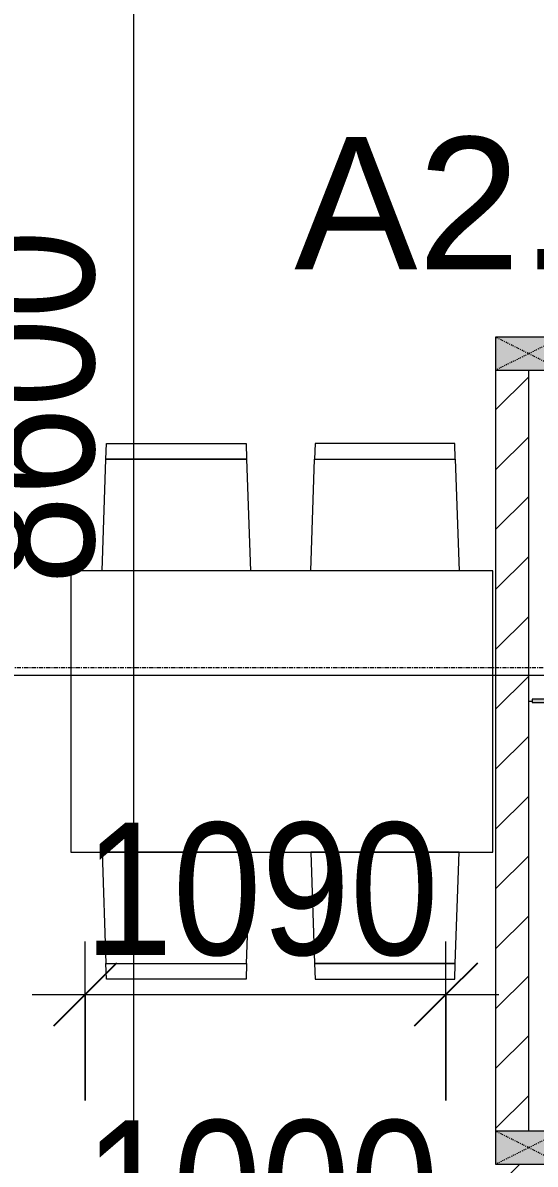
# Model space of a CAD drawing. Header units: millimetres. Extents: x 1591 to 240306, y -15958 to 82755.
# Drawn here: x 112626 to 114173, y 37737 to 41187 of the extents above; entities that cross this region are included whole.
import ezdxf

# ---------------------------------------------------------------- set-up
doc = ezdxf.new("R2010")
doc.units = ezdxf.units.MM
doc.linetypes.add('Dash', pattern=[6, 3, -3])
doc.linetypes.add('Grid Line', pattern=[22.225, 12.7, -3.175, 3.175, -3.175])
for name, color, linetype, lineweight in [('0-1', 7, 'Continuous', 5), ('A-ANNO-DIMS', 211, 'Continuous', 9), ('A-ANNO-DIMS-160', 211, 'Continuous', 9), ('A-AREA-IDEN', 2, 'Continuous', 9), ('A-FLOR-2', 9, 'Continuous', 9), ('A-GLAZ-CURT', 52, 'Continuous', 9), ('A-GLAZ-CURT-1', 254, 'Continuous', 9), ('A-GLAZ-CURT-2', 9, 'Continuous', 9), ('A-WALL-1', 253, 'Continuous', 18), ('A-WALL-PATT-1', 10, 'Continuous', 9), ('I-FURN-1', 254, 'Continuous', 9), ('S-COLS', 52, 'Continuous', 9), ('S-COLS-3', 254, 'Continuous', 9), ('S-COLS-4', 253, 'Continuous', 18), ('S-COLS-HDLN-1', 9, 'Dash', 9), ('S-GRID-1', 1, 'Grid Line', 9)]:
    doc.layers.add(name, color=color, linetype=linetype, lineweight=lineweight)
doc.styles.add('Arial_6', font='arial_0.ttf', dxfattribs={"height": 400})
doc.styles.add('UTM Avo', font='UTM Avo.ttf', dxfattribs={"width": 0.9, "height": 400})
doc.dimstyles.new('1_Dim_chi_tiet_2_5', dxfattribs={"dimscale": 304.8, "dimtxt": 399.720379, "dimasz": 0.629921, "dimexe": 0.524934, "dimexo": 0.0625, "dimgap": 0.052493, "dimtad": 1, "dimdec": 0, "dimrnd": 5, "dimzin": 0, "dimdsep": 46, "dimtxsty": 'UTM Avo', "dimblk1": 'OBLIQUE', "dimblk2": 'OBLIQUE', "dimsah": 1, "dimcen": 0.09, "dimdle": 0.524934, "dimazin": 0, "dimtfac": 1, "dimtdec": 4, "dimtix": 1, "dimtmove": 0, "dimatfit": 3, "dimfxl": 1.049869, "dimfxlon": 1, "dimtvp": 1, "dimtolj": 1, "dimtzin": 0, "dimarcsym": 2})
doc.dimstyles.new('1_Dim_chi_tiet_2_5_1', dxfattribs={"dimscale": 304.8, "dimtxt": 399.720379, "dimasz": 0.629921, "dimexe": 0.524934, "dimexo": 0.0625, "dimgap": 0.052493, "dimtad": 1, "dimdec": 0, "dimrnd": 5, "dimzin": 0, "dimdsep": 46, "dimtxsty": 'UTM Avo', "dimblk1": 'OBLIQUE', "dimblk2": 'OBLIQUE', "dimsah": 1, "dimcen": 0.09, "dimdle": 0.524934, "dimazin": 0, "dimtfac": 1, "dimtdec": 4, "dimtix": 1, "dimtmove": 0, "dimatfit": 3, "dimfxl": 1.049869, "dimfxlon": 1, "dimtvp": 1, "dimtolj": 1, "dimtzin": 0, "dimarcsym": 2})

# ---------------------------------------------------------------- blocks, each defined once
blk = doc.blocks.new('System Panel - Glazed-901200-TKCS_MB TẦNG 3-4')
at = {"layer": 'A-GLAZ-CURT'}
blk.add_hatch(color=256, dxfattribs=at).paths.add_polyline_path([(-220.1, 5), (-220.1, -5), (220.1, -5), (220.1, 5), (-64.4, 5)])
at = {"layer": 'A-GLAZ-CURT-2'}
for p, q in [((220.1, 5), (-220.1, 5)), ((-220.1, 5), (-220.1, -5)), ((220.1, -5), (220.1, 5)), ((-220.1, -5), (220.1, -5))]:
    blk.add_line(p, q, dxfattribs=at)
blk = doc.blocks.new('G1_SOF - BO TRU - 100x200-745959-TKCS_MB TẦNG 3-4')
at = {"layer": 'S-COLS'}
blk.add_hatch(color=256, dxfattribs=at).paths.add_polyline_path([(-50, 100), (-50, -100), (50, -100), (50, 100)])
at = {"layer": 'S-COLS-4'}
for p, q in [((50, 100), (-50, 100)), ((-50, 100), (-50, -100)), ((50, -100), (50, 100)), ((-50, -100), (50, -100))]:
    blk.add_line(p, q, dxfattribs=at)
at = {"layer": 'S-COLS-HDLN-1'}
for p, q in [((50, 100), (-50, -100)), ((-50, 100), (50, -100))]:
    blk.add_line(p, q, dxfattribs=at)
blk = doc.blocks.new('RES_BAN AN 1 - RES_BAN AN 1-901196-TKCS_MB TẦNG 3-4')
at = {"layer": 'I-FURN-1'}
for p, q in [((-425, 0), (-425, -1275)), ((425, 0), (-425, 0)), ((425, -1275), (425, 0)), ((-761.9, -113.5), (-425, -102.3)), ((-425, -102.3), (-425, -549.7)), ((425, -102.3), (425, -549.7)), ((761.9, -113.5), (425, -102.3)), ((-761.9, -113.5), (-809.6, -115.1)), ((-809.6, -115.1), (-809.6, -536.9)), ((-761.9, -538.5), (-761.9, -113.5)), ((-761.9, -538.5), (-761.9, -113.5)), ((761.9, -538.5), (761.9, -113.5)), ((761.9, -113.5), (761.9, -538.5)), ((809.6, -115.1), (761.9, -113.5)), ((809.6, -536.9), (809.6, -115.1)), ((-809.6, -536.9), (-761.9, -538.5)), ((-425, -549.7), (-761.9, -538.5)), ((425, -549.7), (761.9, -538.5)), ((761.9, -538.5), (809.6, -536.9)), ((-809.6, -745.3), (-761.9, -743.8)), ((-809.6, -1167.2), (-809.6, -745.3)), ((-761.9, -743.8), (-425, -732.5)), ((-761.9, -1168.8), (-761.9, -743.8)), ((-761.9, -743.8), (-761.9, -1168.8)), ((-425, -732.5), (-425, -1180)), ((425, -732.5), (425, -1180)), ((761.9, -743.8), (425, -732.5)), ((761.9, -743.8), (809.6, -745.3)), ((761.9, -1168.8), (761.9, -743.8)), ((761.9, -1168.8), (761.9, -743.8)), ((809.6, -745.3), (809.6, -1167.2)), ((-761.9, -1168.8), (-809.6, -1167.2)), ((-425, -1180), (-761.9, -1168.8)), ((425, -1180), (761.9, -1168.8)), ((809.6, -1167.2), (761.9, -1168.8)), ((-425, -1275), (425, -1275))]:
    blk.add_line(p, q, dxfattribs=at)
blk = doc.blocks.new('NCV_TKTC_TANG 3 - 4_rvt-2-TKCS_MB TẦNG 3-4')
at = {"layer": 'A-WALL-PATT-1'}
h = blk.add_hatch(dxfattribs=at)
h.set_pattern_fill('FP_1', color=256, style=0, pattern_type=2)
h.set_pattern_definition([(45, (0, 0), (-90.50967, 90.50967), [])])
h.paths.add_polyline_path([(103052.6, 35737.4), (103152.6, 35737.4), (103152.6, 37736.9), (103052.6, 37736.9), (103052.6, 35786.5)])
h.paths.add_polyline_path([(103152.6, 37836.9), (103152.6, 40136.9), (103052.6, 40136.9), (103052.6, 37836.9)])
at = {"layer": 'A-FLOR-2'}
blk.add_line((103152.6, 39136.9), (103162.6, 39136.9), dxfattribs=at)
at = {"layer": 'A-WALL-1'}
for p, q in [((103052.6, 40136.9), (103052.6, 37836.9)), ((103152.6, 37836.9), (103152.6, 40136.9))]:
    blk.add_line(p, q, dxfattribs=at)
at = {"layer": 'A-GLAZ-CURT-1'}
blk.add_blockref('System Panel - Glazed-901200-TKCS_MB TẦNG 3-4', (103382.7, 39137.4), dxfattribs=at)
at = {"layer": 'I-FURN-1', "rotation": 269.9999999999999}
blk.add_blockref('RES_BAN AN 1 - RES_BAN AN 1-901196-TKCS_MB TẦNG 3-4', (103044.3, 39105.7), dxfattribs=at)
at = {"layer": 'S-COLS-3', "rotation": 269.9999999999993}
for p in [(103152.6, 40186.9), (103152.6, 37786.9)]:
    blk.add_blockref('G1_SOF - BO TRU - 100x200-745959-TKCS_MB TẦNG 3-4', p, dxfattribs=at)
blk = doc.blocks.new('DIMBLOCK115-TKCS_MB TẦNG 3-4')
at = {"layer": 'A-ANNO-DIMS-160'}
for p, q in [((112813.9, 37930), (112813.9, 38410)), ((113903.9, 37930), (113903.9, 38410)), ((112653.9, 38250), (114063.9, 38250)), ((112813.9, 38250), (112813.9, 37930)), ((113903.9, 38250), (113903.9, 37930))]:
    blk.add_line(p, q, dxfattribs=at)
at = {"layer": 'A-ANNO-DIMS-160', "lineweight": 25}
for p, q in [((112813.9, 38250), (112909.9, 38346)), ((113903.9, 38250), (113999.9, 38346)), ((112813.9, 38250), (112717.9, 38154)), ((113903.9, 38250), (113807.9, 38154))]:
    blk.add_line(p, q, dxfattribs=at)
at = {"layer": 'A-ANNO-DIMS-160', "color": 0, "insert": (112811.1, 38769.6), "char_height": 400, "width": 1314.636, "attachment_point": 1, "line_spacing_factor": 1.110334, "style": 'UTM Avo'}
blk.add_mtext('1090', dxfattribs=at)
blk = doc.blocks.new('_Oblique')
at = {"color": 0, "linetype": 'ByBlock', "lineweight": -2}
blk.add_line((-0.5, -0.5), (0.5, 0.5), dxfattribs=at)
blk = doc.blocks.new('DIMBLOCK140-TKCS_MB TẦNG 3-4')
at = {"layer": 'A-ANNO-DIMS-160'}
for p, q in [((112858.9, 37030.3), (112858.9, 37510.3)), ((113858.9, 37030.3), (113858.9, 37510.3)), ((112698.9, 37350.3), (114018.9, 37350.3)), ((112858.9, 37350.3), (112858.9, 37030.3)), ((113858.9, 37350.3), (113858.9, 37030.3))]:
    blk.add_line(p, q, dxfattribs=at)
at = {"layer": 'A-ANNO-DIMS-160', "lineweight": 25}
for p, q in [((112858.9, 37350.3), (112954.9, 37446.3)), ((113858.9, 37350.3), (113954.9, 37446.3)), ((112858.9, 37350.3), (112762.9, 37254.3)), ((113858.9, 37350.3), (113762.9, 37254.3))]:
    blk.add_line(p, q, dxfattribs=at)
at = {"layer": 'A-ANNO-DIMS-160', "color": 0, "insert": (112811.1, 37869.9), "char_height": 400, "width": 1314.636, "attachment_point": 1, "line_spacing_factor": 1.110334, "style": 'UTM Avo'}
blk.add_mtext('1000', dxfattribs=at)
blk = doc.blocks.new('DIMBLOCK228-TKCS_MB TẦNG 3-4')
at = {"layer": 'A-ANNO-DIMS-160'}
for p, q in [((112813.9, 37930), (112813.9, 38410)), ((113903.9, 37930), (113903.9, 38410)), ((112653.9, 38250), (114063.9, 38250)), ((112813.9, 38250), (112813.9, 37930)), ((113903.9, 38250), (113903.9, 37930))]:
    blk.add_line(p, q, dxfattribs=at)
at = {"layer": 'A-ANNO-DIMS-160', "lineweight": 25}
for p, q in [((112813.9, 38250), (112909.9, 38346)), ((113903.9, 38250), (113999.9, 38346)), ((112813.9, 38250), (112717.9, 38154)), ((113903.9, 38250), (113807.9, 38154))]:
    blk.add_line(p, q, dxfattribs=at)
at = {"layer": 'A-ANNO-DIMS-160', "color": 0, "insert": (112811.1, 38769.6), "char_height": 400, "width": 1314.636, "attachment_point": 1, "line_spacing_factor": 1.110334, "style": 'UTM Avo'}
blk.add_mtext('1090', dxfattribs=at)
blk = doc.blocks.new('DIMBLOCK254-TKCS_MB TẦNG 3-4')
at = {"layer": 'A-ANNO-DIMS-160'}
for p, q in [((112858.9, 37030.3), (112858.9, 37510.3)), ((113858.9, 37030.3), (113858.9, 37510.3)), ((112698.9, 37350.3), (114018.9, 37350.3)), ((112858.9, 37350.3), (112858.9, 37030.3)), ((113858.9, 37350.3), (113858.9, 37030.3))]:
    blk.add_line(p, q, dxfattribs=at)
at = {"layer": 'A-ANNO-DIMS-160', "lineweight": 25}
for p, q in [((112858.9, 37350.3), (112954.9, 37446.3)), ((113858.9, 37350.3), (113954.9, 37446.3)), ((112858.9, 37350.3), (112762.9, 37254.3)), ((113858.9, 37350.3), (113762.9, 37254.3))]:
    blk.add_line(p, q, dxfattribs=at)
at = {"layer": 'A-ANNO-DIMS-160', "color": 0, "insert": (112811.1, 37869.9), "char_height": 400, "width": 1314.636, "attachment_point": 1, "line_spacing_factor": 1.110334, "style": 'UTM Avo'}
blk.add_mtext('1000', dxfattribs=at)
blk = doc.blocks.new('DIMBLOCK341-TKCS_MB TẦNG 3-4')
at = {"layer": 'A-ANNO-DIMS-160'}
for p, q in [((111053.9, 39534.8), (111053.9, 39054.8)), ((111053.9, 39214.8), (111053.9, 39534.8)), ((119053.9, 39534.8), (119053.9, 39054.8)), ((119053.9, 39214.8), (119053.9, 39534.8)), ((110893.9, 39214.8), (119213.9, 39214.8))]:
    blk.add_line(p, q, dxfattribs=at)
at = {"layer": 'A-ANNO-DIMS-160', "lineweight": 25}
for p, q in [((111053.9, 39214.8), (111149.9, 39310.8)), ((119053.9, 39214.8), (119149.9, 39310.8)), ((111053.9, 39214.8), (110957.9, 39118.8)), ((119053.9, 39214.8), (118957.9, 39118.8))]:
    blk.add_line(p, q, dxfattribs=at)
at = {"layer": 'A-ANNO-DIMS-160', "color": 0, "insert": (114506.1, 39734.4), "char_height": 400, "width": 1314.636, "attachment_point": 1, "line_spacing_factor": 1.110334, "style": 'UTM Avo'}
blk.add_mtext('8000', dxfattribs=at)
blk = doc.blocks.new('DIMBLOCK380-TKCS_MB TẦNG 3-4')
at = {"layer": 'A-ANNO-DIMS-160'}
for p, q in [((112960.5, 44496.9), (112960.5, 35577.4)), ((113280.5, 44336.9), (112800.5, 44336.9)), ((112960.5, 44336.9), (113280.5, 44336.9)), ((113280.5, 35737.4), (112800.5, 35737.4)), ((112960.5, 35737.4), (113280.5, 35737.4))]:
    blk.add_line(p, q, dxfattribs=at)
at = {"layer": 'A-ANNO-DIMS-160', "lineweight": 25}
for p, q in [((112960.5, 44336.9), (112864.5, 44432.9)), ((112960.5, 44336.9), (113056.5, 44240.9)), ((112960.5, 35737.4), (112864.5, 35833.4)), ((112960.5, 35737.4), (113056.5, 35641.4))]:
    blk.add_line(p, q, dxfattribs=at)
at = {"layer": 'A-ANNO-DIMS-160', "color": 0, "insert": (112440.8, 39489.4), "char_height": 400, "width": 1314.636, "attachment_point": 1, "rotation": 90, "line_spacing_factor": 1.110334, "style": 'UTM Avo'}
blk.add_mtext('8600', dxfattribs=at)

msp = doc.modelspace()

# ---------------------------------------------------------------- linework, layer by layer
at = {"layer": 'S-GRID-1'}
msp.add_line((139245.7, 39236.9), (45492.6, 39236.9), dxfattribs=at)

# ---------------------------------------------------------------- block references
at = {"layer": '0-1'}
msp.add_blockref('NCV_TKTC_TANG 3 - 4_rvt-2-TKCS_MB TẦNG 3-4', (11001.4, 0), dxfattribs=at)

# ---------------------------------------------------------------- texts
at = {"layer": 'A-AREA-IDEN', "insert": (114564, 40435.9), "char_height": 400, "width": 2233.6, "attachment_point": 8, "line_spacing_factor": 0.936439, "style": 'Arial_6'}
msp.add_mtext('\\pt8,16,24,32,40,48,56,64,72,80,88,96,104,112,120,128,136,144,152,160,168,176,184,192,200,208,216,224,232,240,248,256;A2.02.12', dxfattribs=at)

# ---------------------------------------------------------------- dimensions: what is measured, and where the dimension line sits
at = {"layer": 'A-ANNO-DIMS'}
dim = msp.add_linear_dim(base=(112960.4763, 35737.3629), p1=(113280.4763, 44336.936), p2=(113280.4763, 35737.3629), angle=90, dimstyle='1_Dim_chi_tiet_2_5_1', override={"dimpost": '<>', "dimfxl": 8599.573178}, dxfattribs=at)
dim.commit()
dim.dimension.update_dxf_attribs({"geometry": 'DIMBLOCK380-TKCS_MB TẦNG 3-4', "text_midpoint": (112737.4842, 40037.1494)})
for base, p1, p2, dimstyle, override, picture, middle in [((119053.9, 39214.8), (111053.9, 39534.8), (119053.9, 39534.8), '1_Dim_chi_tiet_2_5_1', {"dimpost": '<>', "dimfxl": 8000}, 'DIMBLOCK341-TKCS_MB TẦNG 3-4', (115053.9, 39437.8)), ((113903.9, 38250), (112813.9, 37930), (113903.9, 37930), '1_Dim_chi_tiet_2_5', {"dimpost": '<>', "dimfxl": 1090}, 'DIMBLOCK115-TKCS_MB TẦNG 3-4', (113358.9, 38473)), ((113903.9, 38250), (112813.9, 37930), (113903.9, 37930), '1_Dim_chi_tiet_2_5', {"dimpost": '<>', "dimfxl": 1090}, 'DIMBLOCK228-TKCS_MB TẦNG 3-4', (113358.9, 38473)), ((113858.9, 37350.3), (112858.9, 37030.3), (113858.9, 37030.3), '1_Dim_chi_tiet_2_5', {"dimpost": '<>', "dimfxl": 1000}, 'DIMBLOCK140-TKCS_MB TẦNG 3-4', (113358.9, 37573.3)), ((113858.9, 37350.3), (112858.9, 37030.3), (113858.9, 37030.3), '1_Dim_chi_tiet_2_5', {"dimpost": '<>', "dimfxl": 1000}, 'DIMBLOCK254-TKCS_MB TẦNG 3-4', (113358.9, 37573.3))]:
    dim = msp.add_linear_dim(base=base, p1=p1, p2=p2, dimstyle=dimstyle, override=override, dxfattribs=at)
    dim.commit()
    dim.dimension.update_dxf_attribs({"geometry": picture, "text_midpoint": middle})

doc.saveas('drawing.dxf')
